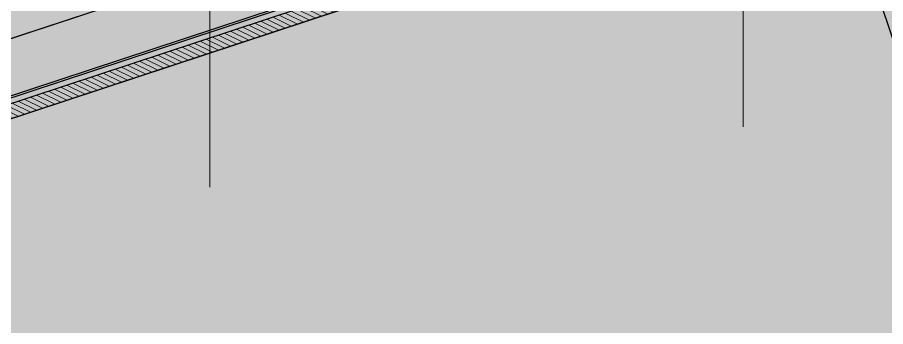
# Model space of a CAD drawing. Header units: metres. Extents: x 678805 to 1359287, y 2747329 to 5497370.
# Drawn here: x 679896.5855 to 679896.8906, y 2748645.4954 to 2748645.604 of the extents above; entities that cross this region are included whole.
import ezdxf

# ---------------------------------------------------------------- set-up
doc = ezdxf.new("R2010")
doc.units = ezdxf.units.M
for name, color, linetype in [('00_XREF_MON_HSC_PAVEMENT', 7, 'Continuous'), ('00_XREF_TWQ_BUILDINGS', 7, 'Continuous'), ('XREF_MON_BUILDINGS$0$00-Modulos DEFINIDOS', 7, 'Continuous'), ('XREF_MON_BUILDINGS$0$02-L-01_Struture aux', 4, 'Continuous'), ('XREF_MON_BUILDINGS$0$02-L-panel', 5, 'Continuous')]:
    doc.layers.add(name, color=color, linetype=linetype)
doc.layers.add('XREF_MON_BUILDINGS$0$00_AUX', color=3, linetype='Continuous', plot=False)
doc.layers.add('XREF_MON_BUILDINGS$0$02-H-254', color=254, linetype='Continuous', lineweight=0)
for name, color, linetype, lineweight, true_color in [('XREF_MON_BUILDINGS$0$02-KH-01 Water_Toilets', 7, 'Continuous', 30, 0x3877ff), ('XREF_MON_HSC_PAVEMENT$0$03-TR-Pavement_01_Compacted Ground', 7, 'Continuous', 5, 0x5a4f30), ('XREF_MON_HSC_PAVEMENT$0$03-TR-Pavement_06_Concrete Slab in situ', 7, 'Continuous', 9, 0xf7f7f7)]:
    doc.layers.add(name, color=color, linetype=linetype, lineweight=lineweight, true_color=true_color)
doc.layers.get('XREF_MON_BUILDINGS$0$02-KH-01 Water_Toilets').off()
doc.styles.add('XREF_MON_BUILDINGS$0$E100', font='verdana.ttf', dxfattribs={"height": 0.18})
doc.dimstyles.new('XREF_MON_BUILDINGS$0$E100', dxfattribs={"dimscale": 0.03, "dimtxt": 12, "dimasz": 0.5, "dimexe": 0.1, "dimexo": 1, "dimgap": 4, "dimtad": 1, "dimzin": 0, "dimdsep": 46, "dimtxsty": 'XREF_MON_BUILDINGS$0$E100', "dimblk1": 'XREF_MON_BUILDINGS$0$LINCOT200', "dimblk2": 'XREF_MON_BUILDINGS$0$LINCOT200', "dimsah": 1, "dimcen": 0.1, "dimdle": 0.1, "dimse1": 1, "dimse2": 1, "dimclrt": 256, "dimadec": 0, "dimazin": 0, "dimtfac": 0.01538461538461539, "dimtofl": 0, "dimtmove": 0, "dimatfit": 3, "dimldrblk": 'XREF_MON_BUILDINGS$0$LINCOT200', "dimfxl": 1, "dimtolj": 1, "dimtzin": 0, "dimarcsym": 0})

# ---------------------------------------------------------------- blocks, each defined once
blk = doc.blocks.new('XREF_MON_BUILDINGS$0$LINCOT200')
blk.add_line((3.694822225952521e-13, 3.829598557558711e-05), (10.00000000000051, 3.829598557558711e-05))
blk = doc.blocks.new('*D89')
at = {"layer": 'DEFPOINTS', "color": 0, "transparency": 16777216}
for p in [(119.6986085125245, -56.82058442011476), (124.4986085132696, -56.82058442058042), (124.4986085132696, -57.2785381723661)]:
    blk.add_point(p, dxfattribs=at)
at = {"layer": 'XREF_MON_BUILDINGS$0$00_AUX', "color": 0, "lineweight": -2, "transparency": 16777216}
blk.add_line((119.7136085125246, -57.27853817236596), (124.4836085132696, -57.27853817236596), dxfattribs=at)
at = {"layer": 'XREF_MON_BUILDINGS$0$00_AUX', "color": 0, "lineweight": -2, "transparency": 16777216, "xscale": 0.015, "yscale": 0.015, "zscale": 0.015, "rotation": 180}
blk.add_blockref('XREF_MON_BUILDINGS$0$LINCOT200', (119.6986085125246, -57.27853817236596), dxfattribs=at)
at = {"layer": 'XREF_MON_BUILDINGS$0$00_AUX', "color": 0, "lineweight": -2, "transparency": 16777216, "xscale": 0.015, "yscale": 0.015, "zscale": 0.015}
blk.add_blockref('XREF_MON_BUILDINGS$0$LINCOT200', (124.4986085132696, -57.27853817236596), dxfattribs=at)
at = {"layer": 'XREF_MON_BUILDINGS$0$00_AUX', "transparency": 16777216, "insert": (122.0986085128971, -57.06442803133171), "char_height": 0.18, "attachment_point": 5, "style": 'XREF_MON_BUILDINGS$0$E100'}
blk.add_mtext('\\A1;4.80', dxfattribs=at)
blk = doc.blocks.new('XREF_MON_BUILDINGS$0$A$C61F93961')
at = {"layer": 'XREF_MON_BUILDINGS$0$02-H-254', "ltscale": 125}
h = blk.add_hatch(dxfattribs=at)
h.set_pattern_fill('ANSI31', color=256, scale=0.0005, angle=180, style=0)
h.set_pattern_definition([(225, (257.3967470116992, 172.2188753114272), (0.001122532015133644, -0.001122532015133644), [])])
h.paths.add_polyline_path([(0.00497295573964962, -0.5987121306914389), (0.004970343142417732, -0.03323460203122863), (0.006548744771691872, -0.03323460203122863), (0.006548744771691872, 0), (0, 0), (-4.747004291161261e-05, -0.5987121306914389)])
at = {"layer": 'XREF_MON_BUILDINGS$0$02-L-01_Struture aux'}
for p, q in [((0.02665308612428063, -4.782712843939979), (0.02665308610991701, -0.03664791403839374)), ((0.02674228569560455, -0.03664791403846301), (0.02674228569563297, -4.78271284393991))]:
    blk.add_line(p, q, dxfattribs=at)
for points in [[(0.006847582217194059, -4.782712843955347), (0.006847578511610664, -0.1415649039716698)], [(0.007617730381412002, -0.1415649039716698), (0.007617734086995398, -4.78271284395475)]]:
    blk.add_lwpolyline(points, dxfattribs=at)
at = {"layer": 'XREF_MON_BUILDINGS$0$02-L-panel'}
for p, q in [((3.552713678800501e-15, -0.5987121306914389), (0, 0)), ((0, 0), (3.552713678800501e-15, -0.5987121306914389)), ((0.005020425782564786, -0.5987121306914389), (0.004970343142417732, -0.03323460203122863))]:
    blk.add_line(p, q, dxfattribs=at)
blk = doc.blocks.new('XREF_MON_HSC_PAVEMENT')
at = {"layer": 'XREF_MON_HSC_PAVEMENT$0$03-TR-Pavement_01_Compacted Ground', "linetype": 'Continuous'}
h = blk.add_hatch(dxfattribs=at)
h.set_pattern_fill('ANSI31', color=256, scale=0.059, angle=45)
h.set_pattern_definition([(90, (652974.1167151183, 2717198.732228751), (-0.187325, 0), [])])
h.paths.add_polyline_path([(679901.3286003172, 2748646.073674789), (679896.4362206, 2748645.519857257), (679891.9899451599, 2748654.202373384), (679897.9907274209, 2748656.183535898)], flags=17)
at = {"layer": 'XREF_MON_HSC_PAVEMENT$0$03-TR-Pavement_06_Concrete Slab in situ', "linetype": 'Continuous'}
h = blk.add_hatch(color=256, dxfattribs=at)
h.dxf.hatch_style = 1
h.paths.add_polyline_path([(679897.9907274209, 2748656.183535898), (679891.9899451599, 2748654.202373384), (679895.5772904027, 2748643.336934777), (679901.3286003172, 2748646.073674789)])
blk = doc.blocks.new('XREF_MON_BUILDINGS$0$modulo kiosco')
at = {"layer": 'XREF_MON_BUILDINGS$0$00_AUX', "color": 253}
dim = blk.add_linear_dim(base=(124.4986085132696, -57.2785381723661), p1=(119.6986085125245, -56.82058442011476), p2=(124.4986085132696, -56.82058442058042), dimstyle='XREF_MON_BUILDINGS$0$E100', dxfattribs=at)
dim.commit()
dim.dimension.update_dxf_attribs({"geometry": '*D89', "text_midpoint": (122.098608512897, -57.06442803133184)})
blk = doc.blocks.new('XREF_MON_BUILDINGS')
at = {"layer": 'XREF_MON_BUILDINGS$0$02-KH-01 Water_Toilets', "linetype": 'Continuous', "rotation": 108.2706825756396}
blk.add_blockref('XREF_MON_BUILDINGS$0$modulo kiosco', (679879.9942654095, 2748514.078854871), dxfattribs=at)
at = {"layer": 'XREF_MON_BUILDINGS$0$00-Modulos DEFINIDOS', "rotation": 108.2706826400016}
blk.add_blockref('XREF_MON_BUILDINGS$0$A$C61F93961', (679896.4361926252, 2748645.51994199), dxfattribs=at)

msp = doc.modelspace()

# ---------------------------------------------------------------- block references
at = {"layer": '00_XREF_MON_HSC_PAVEMENT'}
msp.add_blockref('XREF_MON_HSC_PAVEMENT', (0, 0), dxfattribs=at)

# ---------------------------------------------------------------- next in the draw order: block references
at = {"layer": '00_XREF_TWQ_BUILDINGS'}
msp.add_blockref('XREF_MON_BUILDINGS', (0, 0), dxfattribs=at)

# ---------------------------------------------------------------- next in the draw order: block references
msp.add_blockref('XREF_MON_BUILDINGS', (0, 0))

doc.saveas('drawing.dxf')
